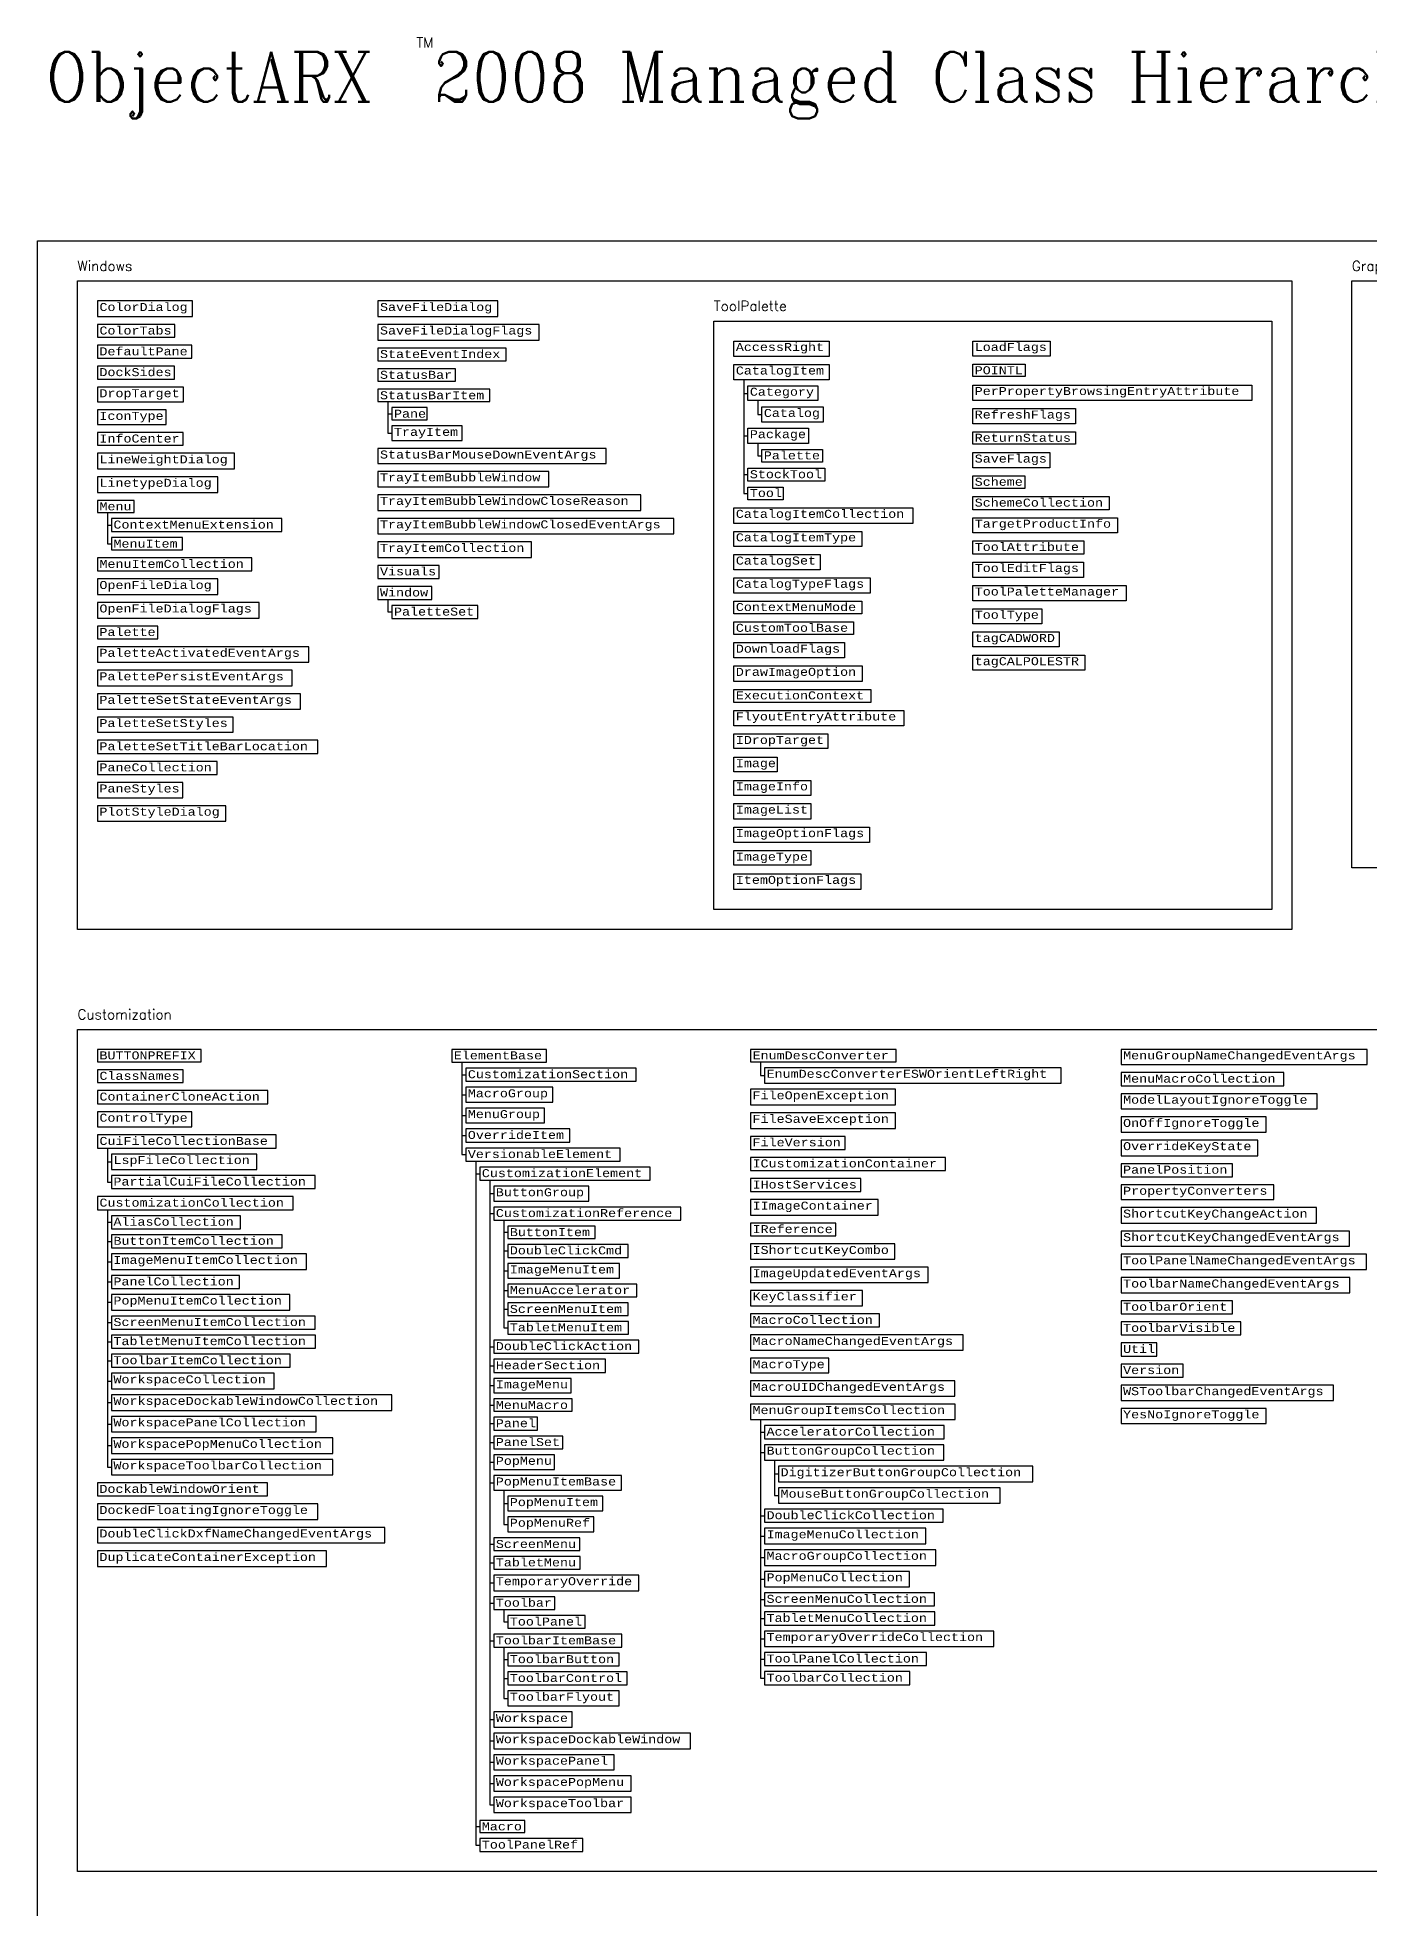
# Model space of a CAD drawing. Header units: inches. Extents: x 350 to 856, y -216 to 10.
# Drawn here: x 637.2 to 703.8, y -83.3 to 10.3 of the extents above; entities that cross this region are included whole.
import ezdxf
from ezdxf.enums import TextEntityAlignment as Align

# ---------------------------------------------------------------- set-up
doc = ezdxf.new("R2010")
doc.units = ezdxf.units.IN
doc.header["$MEASUREMENT"] = 0
doc.layers.add('Managed', color=3, linetype='Continuous')
doc.styles.add('Categories', font='romanc.shx', dxfattribs={"height": 0.5})
doc.styles.add('PureManaged', font='COUR.TTF', dxfattribs={"height": 0.4})
doc.styles.add('Title', font='romanc.shx', dxfattribs={"width": 0.9})

msp = doc.modelspace()

# ---------------------------------------------------------------- linework, layer by layer
for p, q in [((672.538, -6.836), (672.538, -12.52)), ((654.751, -7.932), (654.751, -9.509)), ((672.538, -7.517), (672.738, -7.517)), ((673.238, -7.897), (673.238, -8.578)), ((654.751, -8.538), (654.951, -8.538)), ((673.238, -8.578), (673.438, -8.578)), ((654.751, -9.509), (654.951, -9.509)), ((672.538, -9.639), (672.738, -9.639)), ((673.238, -10.019), (673.238, -10.64)), ((673.238, -10.64), (673.438, -10.64)), ((672.538, -11.58), (672.738, -11.58)), ((672.538, -12.52), (672.738, -12.52)), ((640.728, -13.477), (640.728, -15.037)), ((640.728, -14.104), (640.928, -14.104)), ((640.728, -15.037), (640.928, -15.037)), ((654.751, -17.828), (654.751, -18.448)), ((654.751, -18.448), (654.951, -18.448)), ((658.441, -40.957), (658.441, -45.576)), ((673.373, -40.937), (673.373, -41.625)), ((658.441, -41.584), (658.641, -41.584)), ((673.373, -41.625), (673.573, -41.625)), ((658.441, -42.582), (658.641, -42.582)), ((658.441, -43.623), (658.641, -43.623)), ((658.441, -44.621), (658.641, -44.621)), ((640.728, -45.248), (640.728, -46.95)), ((658.441, -45.576), (658.641, -45.576)), ((640.728, -45.935), (640.928, -45.935)), ((659.141, -45.903), (659.141, -80.093)), ((659.141, -46.531), (659.341, -46.531)), ((640.728, -46.95), (640.928, -46.95)), ((659.841, -46.858), (659.841, -78.081)), ((659.841, -47.529), (660.041, -47.529)), ((640.728, -48.332), (640.728, -61.201)), ((659.841, -48.526), (660.041, -48.526)), ((640.728, -48.96), (640.928, -48.96)), ((660.541, -48.854), (660.541, -54.233)), ((660.541, -49.459), (660.741, -49.459)), ((640.728, -49.915), (640.928, -49.915)), ((660.541, -50.392), (660.741, -50.392)), ((640.728, -50.93), (640.928, -50.93)), ((660.541, -51.386), (660.741, -51.386)), ((640.728, -51.945), (640.928, -51.945)), ((660.541, -52.372), (660.741, -52.372)), ((640.728, -52.96), (640.928, -52.96)), ((660.541, -53.302), (660.741, -53.302)), ((640.728, -53.975), (640.928, -53.975)), ((660.541, -54.233), (660.741, -54.233)), ((640.728, -54.929), (640.928, -54.929)), ((659.841, -55.18), (660.041, -55.18)), ((640.728, -55.884), (640.928, -55.884)), ((640.728, -56.899), (640.928, -56.899)), ((659.841, -56.135), (660.041, -56.135)), ((640.728, -57.975), (640.928, -57.975)), ((659.841, -57.128), (660.041, -57.128)), ((659.841, -58.1), (660.041, -58.1)), ((673.373, -58.824), (673.373, -71.753)), ((640.728, -59.05), (640.928, -59.05)), ((659.841, -59.026), (660.041, -59.026)), ((673.373, -59.452), (673.573, -59.452)), ((640.728, -60.125), (640.928, -60.125)), ((659.841, -59.966), (660.041, -59.966)), ((673.373, -60.467), (673.573, -60.467)), ((640.728, -61.201), (640.928, -61.201)), ((659.841, -60.952), (660.041, -60.952)), ((674.073, -60.855), (674.073, -62.618)), ((674.073, -61.542), (674.273, -61.542)), ((659.841, -61.984), (660.041, -61.984)), ((660.541, -62.35), (660.541, -64.063)), ((674.073, -62.618), (674.273, -62.618)), ((660.541, -63.016), (660.741, -63.016)), ((660.541, -64.063), (660.741, -64.063)), ((673.373, -63.633), (673.573, -63.633)), ((659.841, -65.054), (660.041, -65.054)), ((673.373, -64.648), (673.573, -64.648)), ((659.841, -65.984), (660.041, -65.984)), ((673.373, -65.723), (673.573, -65.723)), ((659.841, -66.992), (660.041, -66.992)), ((673.373, -66.798), (673.573, -66.798)), ((659.841, -68), (660.041, -68)), ((673.373, -67.814), (673.573, -67.814)), ((660.541, -68.32), (660.541, -68.94)), ((660.541, -68.94), (660.741, -68.94)), ((673.373, -68.768), (673.573, -68.768)), ((659.841, -69.88), (660.041, -69.88)), ((673.373, -69.783), (673.573, -69.783)), ((660.541, -70.201), (660.541, -72.762)), ((660.541, -70.821), (660.741, -70.821)), ((673.373, -70.798), (673.573, -70.798)), ((660.541, -71.761), (660.741, -71.761)), ((673.373, -71.753), (673.573, -71.753)), ((660.541, -72.762), (660.741, -72.762)), ((659.841, -73.823), (660.041, -73.823)), ((659.841, -74.891), (660.041, -74.891)), ((659.841, -75.959), (660.041, -75.959)), ((659.841, -77.02), (660.041, -77.02)), ((659.841, -78.081), (660.041, -78.081)), ((659.141, -79.167), (659.341, -79.167)), ((659.141, -80.093), (659.341, -80.093))]:
    msp.add_line(p, q)
for points in [[(637.228, 0.1), (855.536, 0.1), (855.536, -175.533), (637.228, -175.533)], [(639.228, -1.9), (699.928, -1.9), (699.928, -34.316), (639.228, -34.316)], [(702.928, -1.9), (798.475, -1.9), (798.475, -31.243), (702.928, -31.243)], [(640.228, -2.9), (640.228, -3.675), (644.98, -3.675), (644.98, -2.9)], [(654.251, -2.9), (654.251, -3.675), (660.244, -3.675), (660.244, -2.9)], [(640.228, -4.075), (640.228, -4.716), (644.096, -4.716), (644.096, -4.075)], [(654.251, -4.075), (654.251, -4.851), (662.301, -4.851), (662.301, -4.075)], [(671.038, -3.9), (698.928, -3.9), (698.928, -33.316), (671.038, -33.316)], [(640.228, -5.116), (640.228, -5.756), (644.942, -5.756), (644.942, -5.116)], [(654.251, -5.251), (654.251, -5.891), (660.657, -5.891), (660.657, -5.251)], [(672.038, -5.675), (672.038, -4.9), (676.804, -4.9), (676.804, -5.675)], [(683.978, -5.661), (683.978, -4.9), (687.845, -4.9), (687.845, -5.661)], [(640.228, -6.156), (640.228, -6.811), (644.085, -6.811), (644.085, -6.156)], [(654.251, -6.291), (654.251, -6.912), (658.13, -6.912), (658.13, -6.291)], [(672.038, -6.836), (672.038, -6.075), (676.811, -6.075), (676.811, -6.836)], [(683.978, -6.682), (683.978, -6.061), (686.597, -6.061), (686.597, -6.682)], [(640.228, -7.211), (640.228, -7.943), (644.526, -7.943), (644.526, -7.211)], [(654.251, -7.312), (654.251, -7.932), (659.846, -7.932), (659.846, -7.312)], [(672.738, -7.878), (672.738, -7.136), (676.238, -7.136), (676.238, -7.878)], [(683.978, -7.877), (683.978, -7.101), (697.928, -7.101), (697.928, -7.877)], [(640.228, -8.343), (640.228, -9.075), (643.658, -9.075), (643.658, -8.343)], [(654.951, -8.232), (654.951, -8.843), (656.717, -8.843), (656.717, -8.232)], [(673.438, -8.958), (673.438, -8.197), (676.508, -8.197), (676.508, -8.958)], [(683.978, -9.038), (683.978, -8.277), (689.119, -8.277), (689.119, -9.038)], [(654.951, -9.143), (654.951, -9.875), (658.459, -9.875), (658.459, -9.143)], [(672.738, -10.019), (672.738, -9.258), (675.764, -9.258), (675.764, -10.019)], [(640.228, -9.475), (640.228, -10.115), (644.513, -10.115), (644.513, -9.475)], [(654.251, -10.275), (654.251, -11.017), (665.662, -11.017), (665.662, -10.275)], [(683.978, -10.058), (683.978, -9.438), (689.119, -9.438), (689.119, -10.058)], [(640.228, -10.515), (640.228, -11.29), (647.08, -11.29), (647.08, -10.515)], [(673.438, -10.96), (673.438, -10.319), (676.464, -10.319), (676.464, -10.96)], [(683.978, -11.239), (683.978, -10.478), (687.825, -10.478), (687.825, -11.239)], [(640.228, -11.69), (640.228, -12.466), (646.24, -12.466), (646.24, -11.69)], [(654.251, -11.417), (654.251, -12.192), (662.786, -12.192), (662.786, -11.417)], [(672.738, -11.9), (672.738, -11.26), (676.593, -11.26), (676.593, -11.9)], [(683.978, -12.279), (683.978, -11.639), (686.581, -11.639), (686.581, -12.279)], [(640.228, -12.866), (640.228, -13.477), (642.061, -13.477), (642.061, -12.866)], [(654.251, -12.592), (654.251, -13.367), (667.387, -13.367), (667.387, -12.592)], [(672.738, -12.841), (672.738, -12.2), (674.506, -12.2), (674.506, -12.841)], [(683.978, -13.334), (683.978, -12.679), (690.797, -12.679), (690.797, -13.334)], [(640.928, -13.777), (640.928, -14.432), (649.448, -14.432), (649.448, -13.777)], [(654.251, -13.767), (654.251, -14.543), (669.038, -14.543), (669.038, -13.767)], [(672.038, -14.016), (672.038, -13.241), (680.978, -13.241), (680.978, -14.016)], [(683.978, -14.495), (683.978, -13.734), (691.222, -13.734), (691.222, -14.495)], [(640.928, -14.732), (640.928, -15.343), (644.477, -15.343), (644.477, -14.732)], [(654.251, -14.943), (654.251, -15.718), (661.925, -15.718), (661.925, -14.943)], [(672.038, -15.177), (672.038, -14.416), (678.443, -14.416), (678.443, -15.177)], [(683.978, -15.55), (683.978, -14.895), (689.537, -14.895), (689.537, -15.55)], [(640.228, -15.743), (640.228, -16.398), (647.943, -16.398), (647.943, -15.743)], [(672.038, -16.338), (672.038, -15.577), (676.346, -15.577), (676.346, -16.338)], [(640.228, -16.798), (640.228, -17.573), (646.248, -17.573), (646.248, -16.798)], [(654.251, -16.118), (654.251, -16.773), (657.316, -16.773), (657.316, -16.118)], [(672.038, -17.499), (672.038, -16.738), (678.846, -16.738), (678.846, -17.499)], [(683.978, -16.725), (683.978, -15.95), (689.52, -15.95), (689.52, -16.725)], [(654.251, -17.173), (654.251, -17.828), (656.94, -17.828), (656.94, -17.173)], [(683.978, -17.886), (683.978, -17.125), (691.652, -17.125), (691.652, -17.886)], [(640.228, -17.973), (640.228, -18.749), (648.305, -18.749), (648.305, -17.973)], [(654.951, -18.128), (654.951, -18.768), (659.242, -18.768), (659.242, -18.128)], [(672.038, -18.539), (672.038, -17.899), (678.443, -17.899), (678.443, -18.539)], [(683.978, -19.047), (683.978, -18.286), (687.436, -18.286), (687.436, -19.047)], [(640.228, -19.149), (640.228, -19.789), (643.254, -19.789), (643.254, -19.149)], [(672.038, -19.58), (672.038, -18.939), (678.023, -18.939), (678.023, -19.58)], [(683.978, -20.189), (683.978, -19.447), (688.3, -19.447), (688.3, -20.189)], [(640.228, -20.189), (640.228, -20.964), (650.801, -20.964), (650.801, -20.189)], [(672.038, -20.741), (672.038, -19.98), (677.575, -19.98), (677.575, -20.741)], [(640.228, -21.364), (640.228, -22.14), (649.96, -22.14), (649.96, -21.364)], [(672.038, -21.916), (672.038, -21.141), (678.446, -21.141), (678.446, -21.916)], [(683.978, -21.35), (683.978, -20.608), (689.585, -20.608), (689.585, -21.35)], [(672.038, -22.971), (672.038, -22.316), (678.88, -22.316), (678.88, -22.971)], [(640.228, -22.54), (640.228, -23.301), (650.381, -23.301), (650.381, -22.54)], [(672.038, -24.146), (672.038, -23.371), (680.533, -23.371), (680.533, -24.146)], [(640.228, -23.701), (640.228, -24.462), (647.019, -24.462), (647.019, -23.701)], [(640.228, -24.862), (640.228, -25.516), (651.251, -25.516), (651.251, -24.862)], [(672.038, -25.278), (672.038, -24.546), (676.731, -24.546), (676.731, -25.278)], [(640.228, -25.916), (640.228, -26.571), (646.209, -26.571), (646.209, -25.916)], [(672.038, -26.439), (672.038, -25.707), (674.206, -25.707), (674.206, -26.439)], [(640.228, -26.971), (640.228, -27.732), (644.498, -27.732), (644.498, -26.971)], [(672.038, -27.629), (672.038, -26.868), (675.891, -26.868), (675.891, -27.629)], [(672.038, -28.805), (672.038, -28.029), (675.891, -28.029), (675.891, -28.805)], [(640.228, -28.132), (640.228, -28.908), (646.643, -28.908), (646.643, -28.132)], [(672.038, -29.98), (672.038, -29.205), (678.811, -29.205), (678.811, -29.98)], [(672.038, -31.112), (672.038, -30.38), (675.887, -30.38), (675.887, -31.112)], [(672.038, -32.316), (672.038, -31.541), (678.391, -31.541), (678.391, -32.316)], [(639.228, -39.316), (704.701, -39.316), (704.701, -81.413), (639.228, -81.413)], [(640.228, -40.316), (640.228, -40.937), (645.414, -40.937), (645.414, -40.316)], [(657.941, -40.316), (657.941, -40.957), (662.679, -40.957), (662.679, -40.316)], [(672.873, -40.316), (672.873, -40.937), (680.146, -40.937), (680.146, -40.316)], [(691.395, -40.316), (691.395, -41.077), (703.701, -41.077), (703.701, -40.316)], [(640.228, -41.337), (640.228, -41.977), (644.516, -41.977), (644.516, -41.337)], [(658.641, -41.257), (658.641, -41.911), (667.161, -41.911), (667.161, -41.257)], [(673.573, -41.237), (673.573, -42.012), (688.399, -42.012), (688.399, -41.237)], [(691.395, -41.477), (691.395, -42.132), (699.53, -42.132), (699.53, -41.477)], [(640.228, -42.377), (640.228, -43.032), (648.748, -43.032), (648.748, -42.377)], [(658.641, -42.211), (658.641, -42.953), (662.994, -42.953), (662.994, -42.211)], [(672.873, -42.312), (672.873, -43.088), (680.121, -43.088), (680.121, -42.312)], [(691.395, -42.532), (691.395, -43.293), (701.197, -43.293), (701.197, -42.532)], [(640.228, -43.432), (640.228, -44.193), (644.953, -44.193), (644.953, -43.432)], [(658.641, -43.253), (658.641, -43.994), (662.574, -43.994), (662.574, -43.253)], [(672.873, -43.488), (672.873, -44.263), (680.121, -44.263), (680.121, -43.488)], [(691.395, -43.693), (691.395, -44.454), (698.648, -44.454), (698.648, -43.693)], [(640.228, -44.593), (640.228, -45.248), (649.155, -45.248), (649.155, -44.593)], [(658.641, -44.294), (658.641, -44.949), (663.843, -44.949), (663.843, -44.294)], [(672.873, -44.663), (672.873, -45.318), (677.6, -45.318), (677.6, -44.663)], [(691.395, -44.854), (691.395, -45.63), (698.228, -45.63), (698.228, -44.854)], [(640.928, -45.548), (640.928, -46.323), (648.187, -46.323), (648.187, -45.548)], [(658.641, -45.249), (658.641, -45.903), (666.349, -45.903), (666.349, -45.249)], [(672.873, -45.718), (672.873, -46.372), (682.619, -46.372), (682.619, -45.718)], [(640.928, -46.623), (640.928, -47.278), (651.111, -47.278), (651.111, -46.623)], [(659.341, -46.203), (659.341, -46.858), (667.851, -46.858), (667.851, -46.203)], [(672.873, -46.772), (672.873, -47.427), (678.386, -47.427), (678.386, -46.772)], [(691.395, -46.03), (691.395, -46.684), (696.956, -46.684), (696.956, -46.03)], [(640.228, -47.678), (640.228, -48.332), (650.009, -48.332), (650.009, -47.678)], [(660.041, -47.158), (660.041, -47.899), (664.793, -47.899), (664.793, -47.158)], [(691.395, -47.084), (691.395, -47.825), (699.026, -47.825), (699.026, -47.084)], [(640.928, -48.632), (640.928, -49.287), (647.385, -49.287), (647.385, -48.632)], [(660.041, -48.199), (660.041, -48.854), (669.387, -48.854), (669.387, -48.199)], [(672.873, -47.827), (672.873, -48.603), (679.258, -48.603), (679.258, -47.827)], [(691.395, -48.225), (691.395, -49.001), (701.155, -49.001), (701.155, -48.225)], [(660.741, -49.154), (660.741, -49.765), (665.108, -49.765), (665.108, -49.154)], [(672.873, -49.003), (672.873, -49.643), (677.142, -49.643), (677.142, -49.003)], [(691.395, -49.401), (691.395, -50.162), (702.805, -50.162), (702.805, -49.401)], [(640.928, -49.587), (640.928, -50.242), (649.462, -50.242), (649.462, -49.587)], [(660.741, -50.065), (660.741, -50.72), (666.758, -50.72), (666.758, -50.065)], [(672.873, -50.043), (672.873, -50.804), (680.088, -50.804), (680.088, -50.043)], [(640.928, -50.542), (640.928, -51.317), (650.674, -51.317), (650.674, -50.542)], [(660.741, -51.02), (660.741, -51.752), (666.32, -51.752), (666.32, -51.02)], [(672.873, -51.204), (672.873, -51.965), (681.747, -51.965), (681.747, -51.204)], [(691.395, -50.562), (691.395, -51.323), (703.66, -51.323), (703.66, -50.562)], [(640.928, -51.617), (640.928, -52.272), (647.33, -52.272), (647.33, -51.617)], [(660.741, -52.052), (660.741, -52.692), (667.196, -52.692), (667.196, -52.052)], [(672.873, -52.365), (672.873, -53.14), (678.465, -53.14), (678.465, -52.365)], [(691.395, -51.723), (691.395, -52.484), (702.82, -52.484), (702.82, -51.723)], [(640.928, -52.572), (640.928, -53.347), (649.851, -53.347), (649.851, -52.572)], [(660.741, -52.992), (660.741, -53.613), (666.756, -53.613), (666.756, -52.992)], [(691.395, -52.884), (691.395, -53.539), (696.958, -53.539), (696.958, -52.884)], [(640.928, -53.647), (640.928, -54.302), (651.109, -54.302), (651.109, -53.647)], [(660.741, -53.913), (660.741, -54.553), (666.77, -54.553), (666.77, -53.913)], [(672.873, -53.54), (672.873, -54.195), (679.327, -54.195), (679.327, -53.54)], [(691.395, -53.939), (691.395, -54.593), (697.374, -54.593), (697.374, -53.939)], [(640.928, -54.602), (640.928, -55.257), (651.123, -55.257), (651.123, -54.602)], [(660.041, -54.853), (660.041, -55.508), (667.29, -55.508), (667.29, -54.853)], [(672.873, -54.595), (672.873, -55.356), (683.498, -55.356), (683.498, -54.595)], [(691.395, -54.993), (691.395, -55.648), (693.184, -55.648), (693.184, -54.993)], [(640.928, -55.557), (640.928, -56.211), (649.863, -56.211), (649.863, -55.557)], [(660.041, -55.808), (660.041, -56.462), (665.626, -56.462), (665.626, -55.808)], [(672.873, -55.756), (672.873, -56.488), (676.792, -56.488), (676.792, -55.756)], [(691.395, -56.048), (691.395, -56.703), (694.49, -56.703), (694.49, -56.048)], [(640.928, -56.511), (640.928, -57.287), (649.059, -57.287), (649.059, -56.511)], [(660.041, -56.762), (660.041, -57.494), (663.905, -57.494), (663.905, -56.762)], [(672.873, -56.888), (672.873, -57.649), (683.078, -57.649), (683.078, -56.888)], [(640.928, -57.587), (640.928, -58.362), (654.941, -58.362), (654.941, -57.587)], [(660.041, -57.794), (660.041, -58.406), (663.965, -58.406), (663.965, -57.794)], [(691.395, -57.103), (691.395, -57.864), (702.016, -57.864), (702.016, -57.103)], [(640.928, -58.662), (640.928, -59.438), (651.16, -59.438), (651.16, -58.662)], [(660.041, -58.706), (660.041, -59.346), (662.218, -59.346), (662.218, -58.706)], [(672.873, -58.049), (672.873, -58.824), (683.108, -58.824), (683.108, -58.049)], [(691.395, -58.264), (691.395, -59.025), (698.65, -59.025), (698.65, -58.264)], [(640.928, -59.738), (640.928, -60.513), (652, -60.513), (652, -59.738)], [(660.041, -59.646), (660.041, -60.286), (663.491, -60.286), (663.491, -59.646)], [(673.573, -59.124), (673.573, -59.779), (682.55, -59.779), (682.55, -59.124)], [(660.041, -60.586), (660.041, -61.318), (663.081, -61.318), (663.081, -60.586)], [(673.573, -60.079), (673.573, -60.855), (682.526, -60.855), (682.526, -60.079)], [(640.928, -60.813), (640.928, -61.588), (652, -61.588), (652, -60.813)], [(660.041, -61.618), (660.041, -62.35), (666.428, -62.35), (666.428, -61.618)], [(674.273, -61.155), (674.273, -61.93), (686.984, -61.93), (686.984, -61.155)], [(640.228, -61.988), (640.228, -62.643), (648.728, -62.643), (648.728, -61.988)], [(660.741, -62.65), (660.741, -63.382), (665.497, -63.382), (665.497, -62.65)], [(674.273, -62.23), (674.273, -63.005), (685.349, -63.005), (685.349, -62.23)], [(640.228, -63.043), (640.228, -63.818), (651.245, -63.818), (651.245, -63.043)], [(673.573, -63.305), (673.573, -63.96), (682.502, -63.96), (682.502, -63.305)], [(640.228, -64.218), (640.228, -64.994), (654.59, -64.994), (654.59, -64.218)], [(660.741, -63.682), (660.741, -64.443), (665.042, -64.443), (665.042, -63.682)], [(673.573, -64.26), (673.573, -65.035), (681.638, -65.035), (681.638, -64.26)], [(640.228, -65.394), (640.228, -66.169), (651.679, -66.169), (651.679, -65.394)], [(660.041, -64.743), (660.041, -65.364), (664.34, -65.364), (664.34, -64.743)], [(673.573, -65.335), (673.573, -66.111), (682.128, -66.111), (682.128, -65.335)], [(660.041, -65.664), (660.041, -66.304), (664.354, -66.304), (664.354, -65.664)], [(673.573, -66.411), (673.573, -67.186), (680.814, -67.186), (680.814, -66.411)], [(660.041, -66.604), (660.041, -67.379), (667.281, -67.379), (667.281, -66.604)], [(660.041, -67.679), (660.041, -68.32), (663.094, -68.32), (663.094, -67.679)], [(673.573, -67.486), (673.573, -68.141), (682.073, -68.141), (682.073, -67.486)], [(660.741, -68.62), (660.741, -69.26), (664.611, -69.26), (664.611, -68.62)], [(673.573, -68.441), (673.573, -69.096), (682.087, -69.096), (682.087, -68.441)], [(660.041, -69.56), (660.041, -70.201), (666.441, -70.201), (666.441, -69.56)], [(673.573, -69.396), (673.573, -70.171), (685.028, -70.171), (685.028, -69.396)], [(660.741, -70.501), (660.741, -71.141), (666.314, -71.141), (666.314, -70.501)], [(673.573, -70.471), (673.573, -71.126), (681.667, -71.126), (681.667, -70.471)], [(660.741, -71.441), (660.741, -72.081), (666.711, -72.081), (666.711, -71.441)], [(673.573, -71.426), (673.573, -72.08), (680.827, -72.08), (680.827, -71.426)], [(660.741, -72.381), (660.741, -73.142), (666.305, -73.142), (666.305, -72.381)], [(660.041, -73.442), (660.041, -74.203), (663.956, -74.203), (663.956, -73.442)], [(660.041, -74.503), (660.041, -75.279), (669.873, -75.279), (669.873, -74.503)], [(660.041, -75.579), (660.041, -76.34), (666.048, -76.34), (666.048, -75.579)], [(660.041, -76.64), (660.041, -77.401), (666.912, -77.401), (666.912, -76.64)], [(660.041, -77.701), (660.041, -78.462), (666.912, -78.462), (666.912, -77.701)], [(659.341, -78.862), (659.341, -79.473), (661.584, -79.473), (661.584, -78.862)], [(659.341, -79.773), (659.341, -80.413), (664.495, -80.413), (664.495, -79.773)]]:
    msp.add_lwpolyline(points, close=True)

# ---------------------------------------------------------------- texts
at = {"color": 7, "style": 'Title', "width": 0.9}
msp.add_text('ObjectARX  2008 Managed Class Hierarchy', height=2.5, dxfattribs=at).set_placement((637.634, 7.055))
at = {"color": 7, "style": 'Categories'}
msp.add_text('TM', height=0.5, dxfattribs=at).set_placement((656.592, 10.028), align=Align.MIDDLE_CENTER)
at = {"color": 1, "char_height": 0.5, "attachment_point": 1, "style": 'Categories'}
for s, insert, width in [('Windows', (639.228, -0.9), 70.79043), ('ToolPalette', (671.038, -2.9), 7.67647), ('Customization', (639.228, -38.316), 4.04018)]:
    msp.add_mtext(s, dxfattribs=dict(at, insert=insert, width=width))
at = {"insert": (702.928, -0.9), "char_height": 0.5, "width": 10.39874, "attachment_point": 1, "style": 'Categories'}
msp.add_mtext('{\\C1;GraphicsInterface}', dxfattribs=at)
at = {"layer": 'Managed', "char_height": 0.4, "attachment_point": 1, "style": 'PureManaged'}
for s, insert in [('{\\Fcourier new;ColorDialog}', (640.328, -3)), ('{\\Fcourier new;SaveFileDialog}', (654.351, -3)), ('{\\Fcourier new;ColorTabs}', (640.328, -4.175)), ('{\\Fcourier new;SaveFileDialogFlags}', (654.351, -4.175)), ('{\\Fcourier new;DefaultPane}', (640.328, -5.216)), ('{\\Fcourier new;StateEventIndex}', (654.351, -5.351)), ('{\\Fcourier new;AccessRight}', (672.138, -5)), ('{\\Fcourier new;LoadFlags}', (684.078, -5)), ('{\\Fcourier new;DockSides}', (640.328, -6.256)), ('{\\Fcourier new;StatusBar}', (654.351, -6.391)), ('{\\Fcourier new;CatalogItem}', (672.138, -6.175)), ('{\\Fcourier new;POINTL}', (684.078, -6.161)), ('{\\Fcourier new;DropTarget}', (640.328, -7.311)), ('{\\Fcourier new;StatusBarItem}', (654.351, -7.412)), ('{\\Fcourier new;Category}', (672.838, -7.236)), ('{\\Fcourier new;PerPropertyBrowsingEntryAttribute}', (684.078, -7.201)), ('{\\Fcourier new;Pane}', (655.051, -8.332)), ('{\\Fcourier new;Catalog}', (673.538, -8.297)), ('{\\Fcourier new;RefreshFlags}', (684.078, -8.377)), ('{\\Fcourier new;IconType}', (640.328, -8.443)), ('{\\Fcourier new;TrayItem}', (655.051, -9.243)), ('{\\Fcourier new;Package}', (672.838, -9.358)), ('{\\Fcourier new;InfoCenter}', (640.328, -9.575)), ('{\\Fcourier new;ReturnStatus}', (684.078, -9.538)), ('{\\Fcourier new;LineWeightDialog}', (640.328, -10.615)), ('{\\Fcourier new;StatusBarMouseDownEventArgs}', (654.351, -10.375)), ('{\\Fcourier new;Palette}', (673.538, -10.419)), ('{\\Fcourier new;SaveFlags}', (684.078, -10.578)), ('{\\Fcourier new;LinetypeDialog}', (640.328, -11.79)), ('{\\Fcourier new;TrayItemBubbleWindow}', (654.351, -11.517)), ('{\\Fcourier new;StockTool}', (672.838, -11.36)), ('{\\Fcourier new;Scheme}', (684.078, -11.739)), ('{\\Fcourier new;Menu}', (640.328, -12.966)), ('{\\Fcourier new;TrayItemBubbleWindowCloseReason}', (654.351, -12.692)), ('{\\Fcourier new;Tool}', (672.838, -12.3)), ('{\\Fcourier new;SchemeCollection}', (684.078, -12.779)), ('{\\Fcourier new;ContextMenuExtension}', (641.028, -13.877)), ('{\\Fcourier new;TrayItemBubbleWindowClosedEventArgs}', (654.351, -13.867)), ('{\\Fcourier new;CatalogItemCollection}', (672.138, -13.341)), ('{\\Fcourier new;TargetProductInfo}', (684.078, -13.834)), ('{\\Fcourier new;MenuItem}', (641.028, -14.832)), ('{\\Fcourier new;CatalogItemType}', (672.138, -14.516)), ('{\\Fcourier new;ToolAttribute}', (684.078, -14.995)), ('{\\Fcourier new;MenuItemCollection}', (640.328, -15.843)), ('{\\Fcourier new;TrayItemCollection}', (654.351, -15.043)), ('{\\Fcourier new;CatalogSet}', (672.138, -15.677)), ('{\\Fcourier new;Visuals}', (654.351, -16.218)), ('{\\Fcourier new;CatalogTypeFlags}', (672.138, -16.838)), ('{\\Fcourier new;ToolEditFlags}', (684.078, -16.05)), ('{\\Fcourier new;OpenFileDialog}', (640.328, -16.898)), ('{\\Fcourier new;Window}', (654.351, -17.273)), ('{\\Fcourier new;ToolPaletteManager}', (684.078, -17.225)), ('{\\Fcourier new;OpenFileDialogFlags}', (640.328, -18.073)), ('{\\Fcourier new;PaletteSet}', (655.051, -18.228)), ('{\\Fcourier new;ContextMenuMode}', (672.138, -17.999)), ('{\\Fcourier new;ToolType}', (684.078, -18.386)), ('{\\Fcourier new;Palette}', (640.328, -19.249)), ('{\\Fcourier new;CustomToolBase}', (672.138, -19.039)), ('{\\Fcourier new;tagCADWORD}', (684.078, -19.547)), ('{\\Fcourier new;PaletteActivatedEventArgs}', (640.328, -20.289)), ('{\\Fcourier new;DownloadFlags}', (672.138, -20.08)), ('{\\Fcourier new;PalettePersistEventArgs}', (640.328, -21.464)), ('{\\Fcourier new;DrawImageOption}', (672.138, -21.241)), ('{\\Fcourier new;tagCALPOLESTR}', (684.078, -20.708)), ('{\\Fcourier new;ExecutionContext}', (672.138, -22.416)), ('{\\Fcourier new;PaletteSetStateEventArgs}', (640.328, -22.64)), ('{\\Fcourier new;PaletteSetStyles}', (640.328, -23.801)), ('{\\Fcourier new;FlyoutEntryAttribute}', (672.138, -23.471)), ('{\\Fcourier new;PaletteSetTitleBarLocation}', (640.328, -24.962)), ('{\\Fcourier new;IDropTarget}', (672.138, -24.646)), ('{\\Fcourier new;PaneCollection}', (640.328, -26.016)), ('{\\Fcourier new;Image}', (672.138, -25.807)), ('{\\Fcourier new;PaneStyles}', (640.328, -27.071)), ('{\\Fcourier new;ImageInfo}', (672.138, -26.968)), ('{\\Fcourier new;PlotStyleDialog}', (640.328, -28.232)), ('{\\Fcourier new;ImageList}', (672.138, -28.129)), ('{\\Fcourier new;ImageOptionFlags}', (672.138, -29.305)), ('{\\Fcourier new;ImageType}', (672.138, -30.48)), ('{\\Fcourier new;ItemOptionFlags}', (672.138, -31.641)), ('{\\Fcourier new;BUTTONPREFIX}', (640.328, -40.416)), ('{\\Fcourier new;ElementBase}', (658.041, -40.416)), ('{\\Fcourier new;EnumDescConverter}', (672.973, -40.416)), ('{\\Fcourier new;MenuGroupNameChangedEventArgs}', (691.495, -40.416)), ('{\\Fcourier new;ClassNames}', (640.328, -41.437)), ('{\\Fcourier new;CustomizationSection}', (658.741, -41.357)), ('{\\Fcourier new;EnumDescConverterESWOrientLeftRight}', (673.673, -41.337)), ('{\\Fcourier new;MenuMacroCollection}', (691.495, -41.577)), ('{\\Fcourier new;ContainerCloneAction}', (640.328, -42.477)), ('{\\Fcourier new;MacroGroup}', (658.741, -42.311)), ('{\\Fcourier new;FileOpenException}', (672.973, -42.412)), ('{\\Fcourier new;ModelLayoutIgnoreToggle}', (691.495, -42.632)), ('{\\Fcourier new;ControlType}', (640.328, -43.532)), ('{\\Fcourier new;MenuGroup}', (658.741, -43.353)), ('{\\Fcourier new;FileSaveException}', (672.973, -43.588)), ('{\\Fcourier new;OnOffIgnoreToggle}', (691.495, -43.793)), ('{\\Fcourier new;CuiFileCollectionBase}', (640.328, -44.693)), ('{\\Fcourier new;OverrideItem}', (658.741, -44.394)), ('{\\Fcourier new;FileVersion}', (672.973, -44.763)), ('{\\Fcourier new;LspFileCollection}', (641.028, -45.648)), ('{\\Fcourier new;VersionableElement}', (658.741, -45.349)), ('{\\Fcourier new;ICustomizationContainer}', (672.973, -45.818)), ('{\\Fcourier new;OverrideKeyState}', (691.495, -44.954)), ('{\\Fcourier new;PartialCuiFileCollection}', (641.028, -46.723)), ('{\\Fcourier new;CustomizationElement}', (659.441, -46.303)), ('{\\Fcourier new;PanelPosition}', (691.495, -46.13)), ('{\\Fcourier new;ButtonGroup}', (660.141, -47.258)), ('{\\Fcourier new;IHostServices}', (672.973, -46.872)), ('{\\Fcourier new;PropertyConverters}', (691.495, -47.184)), ('{\\Fcourier new;CustomizationCollection}', (640.328, -47.778)), ('{\\Fcourier new;CustomizationReference}', (660.141, -48.299)), ('{\\Fcourier new;IImageContainer}', (672.973, -47.927)), ('{\\Fcourier new;ShortcutKeyChangeAction}', (691.495, -48.325)), ('{\\Fcourier new;AliasCollection}', (641.028, -48.732)), ('{\\Fcourier new;ButtonItem}', (660.841, -49.254)), ('{\\Fcourier new;IReference}', (672.973, -49.103)), ('{\\Fcourier new;ShortcutKeyChangedEventArgs}', (691.495, -49.501)), ('{\\Fcourier new;ButtonItemCollection}', (641.028, -49.687)), ('{\\Fcourier new;DoubleClickCmd}', (660.841, -50.165)), ('{\\Fcourier new;IShortcutKeyCombo}', (672.973, -50.143)), ('{\\Fcourier new;ImageMenuItemCollection}', (641.028, -50.642)), ('{\\Fcourier new;ImageMenuItem}', (660.841, -51.12)), ('{\\Fcourier new;ImageUpdatedEventArgs}', (672.973, -51.304)), ('{\\Fcourier new;ToolPanelNameChangedEventArgs}', (691.495, -50.662)), ('{\\Fcourier new;PanelCollection}', (641.028, -51.717)), ('{\\Fcourier new;MenuAccelerator}', (660.841, -52.152)), ('{\\Fcourier new;ToolbarNameChangedEventArgs}', (691.495, -51.823)), ('{\\Fcourier new;PopMenuItemCollection}', (641.028, -52.672)), ('{\\Fcourier new;ScreenMenuItem}', (660.841, -53.092)), ('{\\Fcourier new;KeyClassifier}', (672.973, -52.465)), ('{\\Fcourier new;ToolbarOrient}', (691.495, -52.984)), ('{\\Fcourier new;ScreenMenuItemCollection}', (641.028, -53.747)), ('{\\Fcourier new;TabletMenuItem}', (660.841, -54.013)), ('{\\Fcourier new;MacroCollection}', (672.973, -53.64)), ('{\\Fcourier new;ToolbarVisible}', (691.495, -54.039)), ('{\\Fcourier new;TabletMenuItemCollection}', (641.028, -54.702)), ('{\\Fcourier new;DoubleClickAction}', (660.141, -54.953)), ('{\\Fcourier new;MacroNameChangedEventArgs}', (672.973, -54.695)), ('{\\Fcourier new;Util}', (691.495, -55.093)), ('{\\Fcourier new;ToolbarItemCollection}', (641.028, -55.657)), ('{\\Fcourier new;HeaderSection}', (660.141, -55.908)), ('{\\Fcourier new;MacroType}', (672.973, -55.856)), ('{\\Fcourier new;Version}', (691.495, -56.148)), ('{\\Fcourier new;WorkspaceCollection}', (641.028, -56.611)), ('{\\Fcourier new;ImageMenu}', (660.141, -56.862)), ('{\\Fcourier new;MacroUIDChangedEventArgs}', (672.973, -56.988)), ('{\\Fcourier new;WorkspaceDockableWindowCollection}', (641.028, -57.687)), ('{\\Fcourier new;MenuMacro}', (660.141, -57.894)), ('{\\Fcourier new;WSToolbarChangedEventArgs}', (691.495, -57.203)), ('{\\Fcourier new;WorkspacePanelCollection}', (641.028, -58.762)), ('{\\Fcourier new;Panel}', (660.141, -58.806)), ('{\\Fcourier new;MenuGroupItemsCollection}', (672.973, -58.149)), ('{\\Fcourier new;YesNoIgnoreToggle}', (691.495, -58.364)), ('{\\Fcourier new;WorkspacePopMenuCollection}', (641.028, -59.838)), ('{\\Fcourier new;PanelSet}', (660.141, -59.746)), ('{\\Fcourier new;AcceleratorCollection}', (673.673, -59.224)), ('{\\Fcourier new;PopMenu}', (660.141, -60.686)), ('{\\Fcourier new;ButtonGroupCollection}', (673.673, -60.179)), ('{\\Fcourier new;WorkspaceToolbarCollection}', (641.028, -60.913)), ('{\\Fcourier new;PopMenuItemBase}', (660.141, -61.718)), ('{\\Fcourier new;DigitizerButtonGroupCollection}', (674.373, -61.255)), ('{\\Fcourier new;DockableWindowOrient}', (640.328, -62.088)), ('{\\Fcourier new;MouseButtonGroupCollection}', (674.373, -62.33)), ('{\\Fcourier new;DockedFloatingIgnoreToggle}', (640.328, -63.143)), ('{\\Fcourier new;PopMenuItem}', (660.841, -62.75)), ('{\\Fcourier new;DoubleClickCollection}', (673.673, -63.405)), ('{\\Fcourier new;DoubleClickDxfNameChangedEventArgs}', (640.328, -64.318)), ('{\\Fcourier new;PopMenuRef}', (660.841, -63.782)), ('{\\Fcourier new;ImageMenuCollection}', (673.673, -64.36)), ('{\\Fcourier new;DuplicateContainerException}', (640.328, -65.494)), ('{\\Fcourier new;ScreenMenu}', (660.141, -64.843)), ('{\\Fcourier new;MacroGroupCollection}', (673.673, -65.435)), ('{\\Fcourier new;TabletMenu}', (660.141, -65.764)), ('{\\Fcourier new;TemporaryOverride}', (660.141, -66.704)), ('{\\Fcourier new;PopMenuCollection}', (673.673, -66.511)), ('{\\Fcourier new;Toolbar}', (660.141, -67.779)), ('{\\Fcourier new;ScreenMenuCollection}', (673.673, -67.586)), ('{\\Fcourier new;ToolPanel}', (660.841, -68.72)), ('{\\Fcourier new;TabletMenuCollection}', (673.673, -68.541)), ('{\\Fcourier new;ToolbarItemBase}', (660.141, -69.66)), ('{\\Fcourier new;TemporaryOverrideCollection}', (673.673, -69.496)), ('{\\Fcourier new;ToolbarButton}', (660.841, -70.601)), ('{\\Fcourier new;ToolPanelCollection}', (673.673, -70.571)), ('{\\Fcourier new;ToolbarControl}', (660.841, -71.541)), ('{\\Fcourier new;ToolbarCollection}', (673.673, -71.526)), ('{\\Fcourier new;ToolbarFlyout}', (660.841, -72.481)), ('{\\Fcourier new;Workspace}', (660.141, -73.542)), ('{\\Fcourier new;WorkspaceDockableWindow}', (660.141, -74.603)), ('{\\Fcourier new;WorkspacePanel}', (660.141, -75.679)), ('{\\Fcourier new;WorkspacePopMenu}', (660.141, -76.74)), ('{\\Fcourier new;WorkspaceToolbar}', (660.141, -77.801)), ('{\\Fcourier new;Macro}', (659.441, -78.962)), ('{\\Fcourier new;ToolPanelRef}', (659.441, -79.873))]:
    msp.add_mtext(s, dxfattribs=dict(at, insert=insert))

doc.saveas('drawing.dxf')
